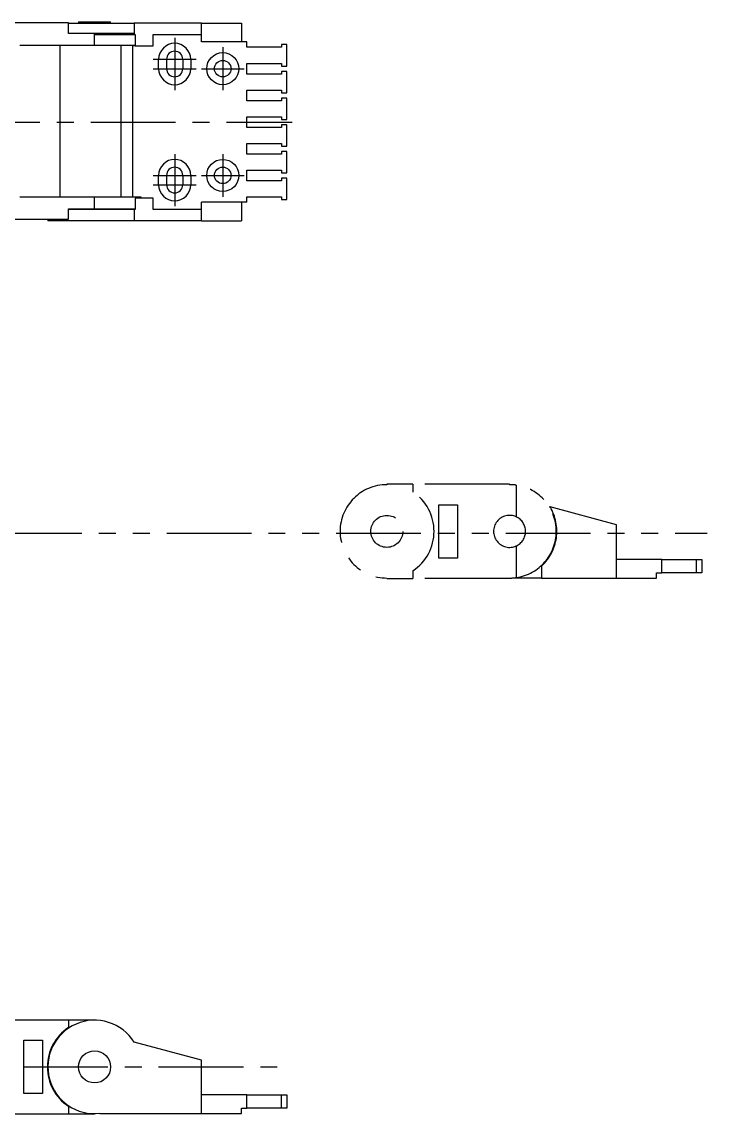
# Model space of a CAD drawing. Extents: x -174 to 585, y -373 to 74.
# Drawn here: x 327.9 to 584.6, y -335 to 74.4 of the extents above; entities that cross this region are included whole.
import ezdxf

# ---------------------------------------------------------------- set-up
doc = ezdxf.new("R2010")
doc.units = 0
doc.linetypes.add('CENTER', pattern=[50.8, 31.75, -6.35, 6.35, -6.35])
doc.linetypes.add('PHANTOM', pattern=[63.5, 31.75, -6.35, 6.35, -6.35, 6.35, -6.35])
doc.layers.get('0').update_dxf_attribs({"linetype": 'CONTINUOUS'})
doc.layers.add('CENTER', color=1, linetype='CONTINUOUS')

msp = doc.modelspace()

# ---------------------------------------------------------------- linework, layer by layer
at = {"color": 7, "linetype": 'CONTINUOUS'}
for p, q in [((345.37, 74), (309.17, 74)), ((345.37, 70.05), (345.37, 74)), ((345.37, 73.85), (370.04, 73.85)), ((349.17, 74.4), (361.17, 74.4)), ((349.17, 74.4), (349.17, 73.85)), ((361.17, 73.85), (361.17, 74.4)), ((370.04, 73.85), (370.04, 69.6)), ((395.17, 73.85), (370.04, 73.85)), ((395.17, 69.6), (395.17, 73.85)), ((395.17, 73.85), (410.17, 73.85)), ((410.17, 73.85), (410.17, 66.85)), ((355.17, 70.05), (345.37, 70.05)), ((355.17, 65.7), (355.17, 70.05)), ((370.04, 70.05), (355.17, 70.05)), ((355.17, 69.6), (370.04, 69.6)), ((370.04, 69.6), (370.32, 69.6)), ((370.32, 69.6), (370.32, 65.35)), ((377.17, 69.6), (395.17, 69.6)), ((377.17, 65.35), (377.17, 69.6)), ((395.17, 66.85), (395.17, 69.6)), ((327.17, 65.7), (355.17, 65.7)), ((342.17, 65.7), (342.17, 8.7)), ((355.17, 65.7), (370.32, 65.7)), ((365.17, 8.7), (365.17, 65.7)), ((412.17, 66.85), (395.17, 66.85)), ((412.17, 64.85), (412.17, 66.85)), ((427.17, 65.85), (425.17, 65.85)), ((425.17, 65.85), (425.17, 64.85)), ((427.17, 57.85), (427.17, 65.85)), ((369.42, 65.35), (369.42, 8.7)), ((370.32, 65.35), (369.42, 65.35)), ((370.32, 65.35), (377.17, 65.35)), ((425.17, 64.85), (412.17, 64.85)), ((379.17, 56.85), (379.17, 60.35)), ((382.12, 60.35), (382.12, 56.85)), ((388.22, 60.35), (388.22, 56.85)), ((391.17, 60.35), (391.17, 56.85)), ((412.17, 58.85), (425.17, 58.85)), ((412.17, 54.85), (412.17, 58.85)), ((425.17, 58.85), (425.17, 57.85)), ((425.17, 57.85), (427.17, 57.85)), ((425.17, 54.85), (412.17, 54.85)), ((427.17, 55.85), (425.17, 55.85)), ((425.17, 55.85), (425.17, 54.85)), ((427.17, 47.85), (427.17, 55.85)), ((412.17, 48.85), (425.17, 48.85)), ((412.17, 44.85), (412.17, 48.85)), ((425.17, 48.85), (425.17, 47.85)), ((425.17, 47.85), (427.17, 47.85)), ((427.17, 45.85), (425.17, 45.85)), ((425.17, 45.85), (425.17, 44.85)), ((427.17, 37.85), (427.17, 45.85)), ((425.17, 44.85), (412.17, 44.85)), ((412.17, 34.85), (412.17, 38.85)), ((412.17, 38.85), (425.17, 38.85)), ((425.17, 38.85), (425.17, 37.85)), ((425.17, 37.85), (427.17, 37.85)), ((425.17, 34.85), (412.17, 34.85)), ((425.17, 35.85), (425.17, 34.85)), ((427.17, 35.85), (425.17, 35.85)), ((427.17, 27.85), (427.17, 35.85)), ((412.17, 28.85), (425.17, 28.85)), ((412.17, 24.85), (412.17, 28.85)), ((425.17, 28.85), (425.17, 27.85)), ((425.17, 24.85), (412.17, 24.85)), ((425.17, 27.85), (427.17, 27.85)), ((425.17, 25.85), (425.17, 24.85)), ((427.17, 25.85), (425.17, 25.85)), ((427.17, 17.85), (427.17, 25.85)), ((379.17, 13.35), (379.17, 16.85)), ((382.12, 16.85), (382.12, 13.35)), ((388.22, 16.85), (388.22, 13.35)), ((391.17, 16.85), (391.17, 13.35)), ((412.17, 18.85), (425.17, 18.85)), ((412.17, 14.85), (412.17, 18.85)), ((425.17, 18.85), (425.17, 17.85)), ((425.17, 17.85), (427.17, 17.85)), ((425.17, 14.85), (412.17, 14.85)), ((425.17, 15.85), (425.17, 14.85)), ((427.17, 15.85), (425.17, 15.85)), ((427.17, 7.85), (427.17, 15.85)), ((355.17, 8.7), (327.17, 8.7)), ((355.17, 4.35), (355.17, 8.7)), ((372.67, 8.7), (355.17, 8.7)), ((370.32, 8.35), (370.32, 4.1)), ((377.17, 8.35), (370.32, 8.35)), ((372.67, 8.35), (372.67, 8.7)), ((377.17, 4.1), (377.17, 8.35)), ((412.17, 8.85), (425.17, 8.85)), ((412.17, 6.85), (412.17, 8.85)), ((425.17, 8.85), (425.17, 7.85)), ((345.37, 4.35), (355.17, 4.35)), ((345.37, 0.4), (345.37, 4.35)), ((370.04, 4.1), (345.37, 4.1)), ((349.17, 4.35), (349.17, 4.1)), ((355.17, 4.35), (370.32, 4.35)), ((361.17, 4.1), (361.17, 4.35)), ((365.17, 4.1), (365.17, 4.35)), ((370.04, 4.1), (370.04, -0.15)), ((370.32, 4.1), (370.04, 4.1)), ((395.17, 4.1), (377.17, 4.1)), ((412.17, 6.85), (395.17, 6.85)), ((395.17, 4.1), (395.17, 6.85)), ((395.17, -0.15), (395.17, 4.1)), ((410.17, 6.85), (410.17, -0.15)), ((425.17, 7.85), (427.17, 7.85)), ((309.17, 0.4), (345.37, 0.4)), ((337.67, 0.4), (337.67, -0.15)), ((370.04, -0.15), (337.67, -0.15)), ((395.17, -0.15), (370.04, -0.15)), ((395.17, -0.15), (410.17, -0.15)), ((309.17, -299.6), (345.37, -299.6)), ((345.37, -299.6), (355.17, -299.6)), ((345.37, -299.6), (345.37, -302.56)), ((355.17, -299.6), (355.17, -299.8)), ((328.67, -327.3), (328.67, -307.3)), ((328.67, -307.3), (335.67, -307.3)), ((335.67, -307.3), (335.67, -327.3)), ((395.17, -314.8), (370.04, -308.07)), ((395.17, -334.8), (395.17, -314.8)), ((335.67, -327.3), (328.67, -327.3)), ((412.17, -327.8), (395.17, -327.8)), ((412.17, -327.8), (425.17, -327.8)), ((412.17, -332.8), (412.17, -327.8)), ((425.17, -332.8), (425.17, -327.8)), ((425.17, -327.8), (427.17, -327.8)), ((427.17, -327.8), (427.17, -332.8)), ((345.37, -335), (309.17, -335)), ((345.37, -332.04), (345.37, -335)), ((355.17, -335), (345.37, -335)), ((355.17, -334.8), (355.17, -335)), ((357.17, -334.69), (357.17, -334.8)), ((357.17, -334.8), (395.17, -334.8)), ((395.17, -334.8), (410.17, -334.8)), ((410.17, -334.8), (410.17, -332.8)), ((410.17, -332.8), (412.17, -332.8)), ((425.17, -332.8), (412.17, -332.8)), ((427.17, -332.8), (425.17, -332.8))]:
    msp.add_line(p, q, dxfattribs=at)
at = {"color": 3, "linetype": 'PHANTOM'}
for p, q in [((474.43, -98.87), (464.63, -98.87)), ((464.63, -98.87), (464.63, -99.07)), ((510.63, -98.87), (474.43, -98.87)), ((474.43, -98.87), (474.43, -101.83)), ((510.63, -98.87), (510.63, -99.07)), ((513.13, -99.25), (513.13, -111.12)), ((484.13, -126.57), (484.13, -106.57)), ((484.13, -106.57), (491.13, -106.57)), ((491.13, -106.57), (491.13, -126.57)), ((525.5, -107.34), (525.78, -107.41)), ((550.63, -114.07), (525.78, -107.41)), ((550.63, -134.07), (550.63, -114.07)), ((255.17, -117.3), (584.63, -117.3)), ((513.13, -122.03), (513.13, -133.89)), ((491.13, -126.57), (484.13, -126.57)), ((522.63, -129.58), (522.63, -134.07)), ((567.63, -127.07), (550.63, -127.07)), ((567.63, -127.07), (580.63, -127.07)), ((567.63, -132.07), (567.63, -127.07)), ((580.63, -127.07), (582.63, -127.07)), ((580.63, -132.07), (580.63, -127.07)), ((582.63, -127.07), (582.63, -132.07)), ((464.63, -134.27), (474.43, -134.27)), ((474.43, -131.31), (474.43, -134.27)), ((510.63, -134.27), (474.43, -134.27)), ((510.63, -134.07), (510.63, -134.27)), ((512.63, -134.07), (512.63, -133.96)), ((522.63, -134.07), (512.63, -134.07)), ((522.63, -134.07), (550.63, -134.07)), ((550.63, -134.07), (565.63, -134.07)), ((565.63, -134.07), (565.63, -132.07)), ((565.63, -132.07), (567.63, -132.07)), ((580.63, -132.07), (567.63, -132.07)), ((582.63, -132.07), (580.63, -132.07))]:
    msp.add_line(p, q, dxfattribs=at)
at = {"color": 7, "linetype": 'CONTINUOUS'}
for centre, radius in [((403.17, 56.85), 6), ((403.17, 56.85), 3.1), ((403.17, 16.85), 6), ((403.17, 16.85), 3.1), ((355.17, -317.3), 6)]:
    msp.add_circle(centre, radius, dxfattribs=at)
at = {"color": 3, "linetype": 'PHANTOM'}
msp.add_circle((464.63, -116.57), 6, dxfattribs=at)
at = {"color": 7, "linetype": 'CONTINUOUS'}
for centre, radius, start, end in [((385.17, 60.35), 6, 0, 180), ((385.17, 60.35), 3.05, 0, 180), ((385.17, 56.85), 6, 180, 0), ((385.17, 56.85), 3.05, 180, 0), ((385.17, 16.85), 6, 0, 180), ((385.17, 16.85), 3.05, 0, 180), ((385.17, 13.35), 6, 180, 0), ((385.17, 13.35), 3.05, 180, 0), ((355.17, -317.3), 17.7, 123.6193, 236.3807), ((355.17, -317.3), 17.5, 31.8508, 276.5624)]:
    msp.add_arc(centre, radius, start, end, dxfattribs=at)
at = {"color": 3, "linetype": 'PHANTOM'}
for centre, radius, start, end in [((464.63, -116.57), 17.5, 90, 270), ((464.63, -116.57), 17.7, 303.6193, 56.3807), ((510.63, -116.57), 17.5, 81.7868, 90), ((510.63, -116.57), 17.5, 278.2132, 81.7868), ((510.63, -116.57), 17.7, 312.6849, 31.1646), ((510.63, -116.57), 6, 65.3757, 294.6243), ((510.63, -116.57), 6, 294.6243, 65.3757), ((510.63, -116.57), 17.5, 270, 278.2132)]:
    msp.add_arc(centre, radius, start, end, dxfattribs=at)
at = {"layer": 'CENTER', "color": 1, "linetype": 'CENTER'}
for p, q in [((385.17, 68.35), (385.17, 48.85)), ((403.17, 64.85), (403.17, 48.85)), ((377.17, 60.35), (393.17, 60.35)), ((377.17, 56.85), (393.17, 56.85)), ((395.17, 56.85), (411.17, 56.85)), ((-1.84, 36.85), (429.17, 36.85)), ((385.17, 24.85), (385.17, 5.35)), ((403.17, 24.85), (403.17, 8.85)), ((377.17, 16.85), (393.17, 16.85)), ((395.17, 16.85), (411.17, 16.85)), ((377.17, 13.35), (393.17, 13.35)), ((125.17, -317.3), (429.17, -317.3))]:
    msp.add_line(p, q, dxfattribs=at)

doc.saveas('drawing.dxf')
